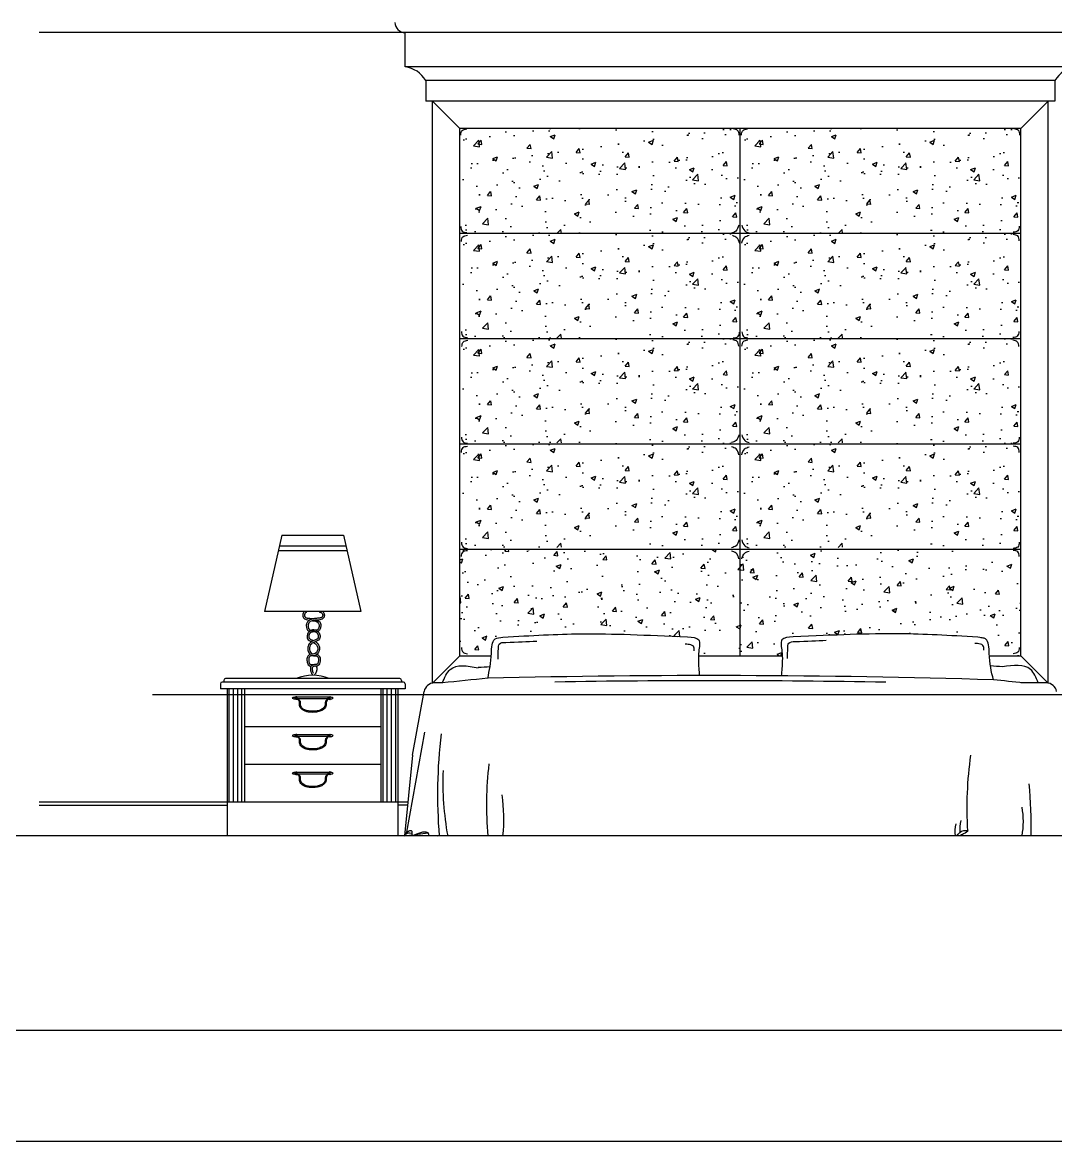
# Model space of a CAD drawing. Header units: inches. Extents: x 8.9 to 51.4, y 11.8 to 36.6.
# Drawn here: x 45.175 to 48.196, y 11.83 to 15.105 of the extents above; entities that cross this region are included whole.
import ezdxf

# ---------------------------------------------------------------- set-up
doc = ezdxf.new("R2010")
doc.units = ezdxf.units.IN
doc.header["$MEASUREMENT"] = 0
for name, color, linetype in [('02', 2, 'Continuous'), ('1', 1, 'Continuous'), ('4', 4, 'Continuous'), ('8', 8, 'Continuous'), ('kadrbm', 4, 'Continuous')]:
    doc.layers.add(name, color=color, linetype=linetype)
pattern_1 = [(50, (15.37175, 2.96761), (0.14345204, -0.01255043), [0.015, -0.165]), (355, (15.37175, 2.96761), (-0.02775027, 0.1504384), [0.012, -0.132]), (100.4514, (15.3837, 2.96657), (0.1157019, 0.1378879), [0.01274804, -0.1402284]), (46.1842, (15.37175, 3.00761), (0.2134482, -0.0331038), [0.0225, -0.2475]), (96.6356, (15.38953, 3.00485), (0.1869325, 0.1948236), [0.019122, -0.2103426]), (351.1842, (15.37175, 3.00761), (0.1869324, 0.1948237), [0.018, -0.198]), (21, (15.39175, 2.99761), (0.1193814, -0.08052378), [0.015, -0.165]), (326, (15.39175, 2.99761), (0.04866307, 0.14503), [0.012, -0.132]), (71.4514, (15.4017, 2.9909), (0.1680445, 0.0645061), [0.01274804, -0.1402284]), (37.5, (15.371746, 2.96761), (0.00243197, 0.06657877), [0, -0.1304, 0, -0.134, 0, -0.1325]), (7.5, (15.371746, 2.96761), (0.05261391, 0.07888234), [0, -0.0764, 0, -0.1274, 0, -0.0505]), (327.5, (15.327146, 2.96761), (0.10676449, -0.004510974), [0, -0.05, 0, -0.156, 0, -0.207]), (317.5, (15.30715, 2.96761), (0.11663723, 0.020021), [0, -0.065, 0, -0.1036, 0, -0.147])]

# ---------------------------------------------------------------- blocks, each defined once
blk = doc.blocks.new('kadrbm')
at = {"layer": 'kadrbm', "color": 4}
blk.add_lwpolyline([(0, 0), (0, 24.7972), (21, 24.7972), (21, 0), (0, 0)], close=True, dxfattribs=at)
blk.add_lwpolyline([(20.6631, 0.3257), (20.6631, 24.4603), (0.3369, 24.4603), (0.3369, 0.3257), (20.6631, 0.3257)], dxfattribs=at)

msp = doc.modelspace()

# ---------------------------------------------------------------- hatches: boundary and pattern name
at = {"layer": '8'}
h = msp.add_hatch(dxfattribs=at)
h.set_pattern_fill('AR-CONC', color=256, scale=0.02, style=0)
h.set_pattern_definition(pattern_1)
h.paths.add_polyline_path([(46.4544, 14.7945), (46.4544, 14.4865), (47.2744, 14.4865), (47.2744, 14.7945)])
h = msp.add_hatch(dxfattribs=at)
h.set_pattern_fill('AR-CONC', color=256, scale=0.02, style=0)
h.set_pattern_definition([(50, (16.19396, 2.96761), (0.14345204, -0.01255043), [0.015, -0.165]), (355, (16.19396, 2.96761), (-0.02775027, 0.1504384), [0.012, -0.132]), (100.4514, (16.20591, 2.96657), (0.1157019, 0.1378879), [0.01274804, -0.1402284]), (46.1842, (16.19396, 3.00761), (0.2134482, -0.0331038), [0.0225, -0.2475]), (96.6356, (16.21174, 3.00485), (0.1869325, 0.1948236), [0.019122, -0.2103426]), (351.1842, (16.19396, 3.00761), (0.1869324, 0.1948237), [0.018, -0.198]), (21, (16.21396, 2.99761), (0.1193814, -0.08052378), [0.015, -0.165]), (326, (16.21396, 2.99761), (0.04866307, 0.14503), [0.012, -0.132]), (71.4514, (16.2239, 2.9909), (0.1680445, 0.0645061), [0.01274804, -0.1402284]), (37.5, (16.193955, 2.96761), (0.00243197, 0.06657877), [0, -0.1304, 0, -0.134, 0, -0.1325]), (7.5, (16.193955, 2.96761), (0.05261391, 0.07888234), [0, -0.0764, 0, -0.1274, 0, -0.0505]), (327.5, (16.149355, 2.96761), (0.10676449, -0.004510974), [0, -0.05, 0, -0.156, 0, -0.207]), (317.5, (16.129355, 2.96761), (0.11663723, 0.020021), [0, -0.065, 0, -0.1036, 0, -0.147])])
h.paths.add_polyline_path([(47.2767, 14.7945), (47.2767, 14.4865), (48.0967, 14.4865), (48.0967, 14.7945)])
h = msp.add_hatch(dxfattribs=at)
h.set_pattern_fill('AR-CONC', color=256, scale=0.02, style=0)
h.set_pattern_definition([(50, (15.37175, 2.6619), (0.14345204, -0.01255043), [0.015, -0.165]), (355, (15.37175, 2.6619), (-0.02775027, 0.1504384), [0.012, -0.132]), (100.4514, (15.3837, 2.66085), (0.1157019, 0.1378879), [0.01274804, -0.1402284]), (46.1842, (15.37175, 2.7019), (0.2134482, -0.0331038), [0.0225, -0.2475]), (96.6356, (15.38953, 2.69914), (0.1869325, 0.1948236), [0.019122, -0.2103426]), (351.1842, (15.37175, 2.7019), (0.1869324, 0.1948237), [0.018, -0.198]), (21, (15.39175, 2.6919), (0.1193814, -0.08052378), [0.015, -0.165]), (326, (15.39175, 2.6919), (0.04866307, 0.14503), [0.012, -0.132]), (71.4514, (15.4017, 2.68518), (0.1680445, 0.0645061), [0.01274804, -0.1402284]), (37.5, (15.371746, 2.661895), (0.00243197, 0.06657877), [0, -0.1304, 0, -0.134, 0, -0.1325]), (7.5, (15.371746, 2.661895), (0.05261391, 0.07888234), [0, -0.0764, 0, -0.1274, 0, -0.0505]), (327.5, (15.327146, 2.661895), (0.10676449, -0.004510974), [0, -0.05, 0, -0.156, 0, -0.207]), (317.5, (15.30715, 2.661895), (0.11663723, 0.020021), [0, -0.065, 0, -0.1036, 0, -0.147])])
h.paths.add_polyline_path([(46.4544, 14.4888), (46.4544, 14.1808), (47.2744, 14.1808), (47.2744, 14.4888)])
h = msp.add_hatch(dxfattribs=at)
h.set_pattern_fill('AR-CONC', color=256, scale=0.02, style=0)
h.set_pattern_definition([(50, (16.19396, 2.6619), (0.14345204, -0.01255043), [0.015, -0.165]), (355, (16.19396, 2.6619), (-0.02775027, 0.1504384), [0.012, -0.132]), (100.4514, (16.20591, 2.66085), (0.1157019, 0.1378879), [0.01274804, -0.1402284]), (46.1842, (16.19396, 2.7019), (0.2134482, -0.0331038), [0.0225, -0.2475]), (96.6356, (16.21174, 2.69914), (0.1869325, 0.1948236), [0.019122, -0.2103426]), (351.1842, (16.19396, 2.7019), (0.1869324, 0.1948237), [0.018, -0.198]), (21, (16.21396, 2.6919), (0.1193814, -0.08052378), [0.015, -0.165]), (326, (16.21396, 2.6919), (0.04866307, 0.14503), [0.012, -0.132]), (71.4514, (16.2239, 2.68518), (0.1680445, 0.0645061), [0.01274804, -0.1402284]), (37.5, (16.193955, 2.661895), (0.00243197, 0.06657877), [0, -0.1304, 0, -0.134, 0, -0.1325]), (7.5, (16.193955, 2.661895), (0.05261391, 0.07888234), [0, -0.0764, 0, -0.1274, 0, -0.0505]), (327.5, (16.149355, 2.661895), (0.10676449, -0.004510974), [0, -0.05, 0, -0.156, 0, -0.207]), (317.5, (16.129355, 2.661895), (0.11663723, 0.020021), [0, -0.065, 0, -0.1036, 0, -0.147])])
h.paths.add_polyline_path([(47.2767, 14.4888), (47.2767, 14.1808), (48.0967, 14.1808), (48.0967, 14.4888)])
h = msp.add_hatch(dxfattribs=at)
h.set_pattern_fill('AR-CONC', color=256, scale=0.02, style=0)
h.set_pattern_definition([(50, (15.37175, 2.35555), (0.14345204, -0.01255043), [0.015, -0.165]), (355, (15.37175, 2.35555), (-0.02775027, 0.1504384), [0.012, -0.132]), (100.4514, (15.3837, 2.35451), (0.1157019, 0.1378879), [0.01274804, -0.1402284]), (46.1842, (15.37175, 2.39555), (0.2134482, -0.0331038), [0.0225, -0.2475]), (96.6356, (15.38953, 2.3928), (0.1869325, 0.1948236), [0.019122, -0.2103426]), (351.1842, (15.37175, 2.39555), (0.1869324, 0.1948237), [0.018, -0.198]), (21, (15.39175, 2.38555), (0.1193814, -0.08052378), [0.015, -0.165]), (326, (15.39175, 2.38555), (0.04866307, 0.14503), [0.012, -0.132]), (71.4514, (15.4017, 2.37884), (0.1680445, 0.0645061), [0.01274804, -0.1402284]), (37.5, (15.371746, 2.355554), (0.00243197, 0.06657877), [0, -0.1304, 0, -0.134, 0, -0.1325]), (7.5, (15.371746, 2.355554), (0.05261391, 0.07888234), [0, -0.0764, 0, -0.1274, 0, -0.0505]), (327.5, (15.327146, 2.355554), (0.10676449, -0.004510974), [0, -0.05, 0, -0.156, 0, -0.207]), (317.5, (15.30715, 2.35555), (0.11663723, 0.020021), [0, -0.065, 0, -0.1036, 0, -0.147])])
h.paths.add_polyline_path([(46.4544, 14.1825), (46.4544, 13.8745), (47.2744, 13.8745), (47.2744, 14.1825)])
h = msp.add_hatch(dxfattribs=at)
h.set_pattern_fill('AR-CONC', color=256, scale=0.02, style=0)
h.set_pattern_definition([(50, (16.19396, 2.35555), (0.14345204, -0.01255043), [0.015, -0.165]), (355, (16.19396, 2.35555), (-0.02775027, 0.1504384), [0.012, -0.132]), (100.4514, (16.20591, 2.35451), (0.1157019, 0.1378879), [0.01274804, -0.1402284]), (46.1842, (16.19396, 2.39555), (0.2134482, -0.0331038), [0.0225, -0.2475]), (96.6356, (16.21174, 2.3928), (0.1869325, 0.1948236), [0.019122, -0.2103426]), (351.1842, (16.19396, 2.39555), (0.1869324, 0.1948237), [0.018, -0.198]), (21, (16.21396, 2.38555), (0.1193814, -0.08052378), [0.015, -0.165]), (326, (16.21396, 2.38555), (0.04866307, 0.14503), [0.012, -0.132]), (71.4514, (16.2239, 2.37884), (0.1680445, 0.0645061), [0.01274804, -0.1402284]), (37.5, (16.193955, 2.355554), (0.00243197, 0.06657877), [0, -0.1304, 0, -0.134, 0, -0.1325]), (7.5, (16.193955, 2.355554), (0.05261391, 0.07888234), [0, -0.0764, 0, -0.1274, 0, -0.0505]), (327.5, (16.149355, 2.355554), (0.10676449, -0.004510974), [0, -0.05, 0, -0.156, 0, -0.207]), (317.5, (16.129355, 2.35555), (0.11663723, 0.020021), [0, -0.065, 0, -0.1036, 0, -0.147])])
h.paths.add_polyline_path([(47.2767, 14.1825), (47.2767, 13.8745), (48.0967, 13.8745), (48.0967, 14.1825)])
h = msp.add_hatch(dxfattribs=at)
h.set_pattern_fill('AR-CONC', color=256, scale=0.02, style=0)
h.set_pattern_definition([(50, (15.37175, 2.04984), (0.14345204, -0.01255043), [0.015, -0.165]), (355, (15.37175, 2.04984), (-0.02775027, 0.1504384), [0.012, -0.132]), (100.4514, (15.3837, 2.04879), (0.1157019, 0.1378879), [0.01274804, -0.1402284]), (46.1842, (15.37175, 2.08984), (0.2134482, -0.0331038), [0.0225, -0.2475]), (96.6356, (15.38953, 2.08708), (0.1869325, 0.1948236), [0.019122, -0.2103426]), (351.1842, (15.37175, 2.08984), (0.1869324, 0.1948237), [0.018, -0.198]), (21, (15.39175, 2.07984), (0.1193814, -0.08052378), [0.015, -0.165]), (326, (15.39175, 2.07984), (0.04866307, 0.14503), [0.012, -0.132]), (71.4514, (15.4017, 2.07313), (0.1680445, 0.0645061), [0.01274804, -0.1402284]), (37.5, (15.371746, 2.049836), (0.00243197, 0.06657877), [0, -0.1304, 0, -0.134, 0, -0.1325]), (7.5, (15.371746, 2.04984), (0.05261391, 0.07888234), [0, -0.0764, 0, -0.1274, 0, -0.0505]), (327.5, (15.327146, 2.049836), (0.10676449, -0.004510974), [0, -0.05, 0, -0.156, 0, -0.207]), (317.5, (15.30715, 2.04984), (0.11663723, 0.020021), [0, -0.065, 0, -0.1036, 0, -0.147])])
h.paths.add_polyline_path([(46.4544, 13.8767), (46.4544, 13.5687), (47.2744, 13.5687), (47.2744, 13.8767)])
h = msp.add_hatch(dxfattribs=at)
h.set_pattern_fill('AR-CONC', color=256, scale=0.02, style=0)
h.set_pattern_definition([(50, (16.19396, 2.04984), (0.14345204, -0.01255043), [0.015, -0.165]), (355, (16.19396, 2.04984), (-0.02775027, 0.1504384), [0.012, -0.132]), (100.4514, (16.20591, 2.04879), (0.1157019, 0.1378879), [0.01274804, -0.1402284]), (46.1842, (16.19396, 2.08984), (0.2134482, -0.0331038), [0.0225, -0.2475]), (96.6356, (16.21174, 2.08708), (0.1869325, 0.1948236), [0.019122, -0.2103426]), (351.1842, (16.19396, 2.08984), (0.1869324, 0.1948237), [0.018, -0.198]), (21, (16.21396, 2.07984), (0.1193814, -0.08052378), [0.015, -0.165]), (326, (16.21396, 2.07984), (0.04866307, 0.14503), [0.012, -0.132]), (71.4514, (16.2239, 2.07313), (0.1680445, 0.0645061), [0.01274804, -0.1402284]), (37.5, (16.193955, 2.049836), (0.00243197, 0.06657877), [0, -0.1304, 0, -0.134, 0, -0.1325]), (7.5, (16.193955, 2.04984), (0.05261391, 0.07888234), [0, -0.0764, 0, -0.1274, 0, -0.0505]), (327.5, (16.149355, 2.049836), (0.10676449, -0.004510974), [0, -0.05, 0, -0.156, 0, -0.207]), (317.5, (16.129355, 2.04984), (0.11663723, 0.020021), [0, -0.065, 0, -0.1036, 0, -0.147])])
h.paths.add_polyline_path([(47.2767, 13.8767), (47.2767, 13.5687), (48.0967, 13.5687), (48.0967, 13.8767)])
h = msp.add_hatch(dxfattribs=at)
h.set_pattern_fill('AR-CONC', color=256, scale=0.02, style=0)
h.set_pattern_definition(pattern_1)
edge = h.paths.add_edge_path()
edge.add_spline(control_points=[(47.3972, 13.2516), (47.397, 13.2556), (47.3959, 13.2713), (47.3873, 13.3048), (47.5442, 13.3116), (47.7106, 13.3201), (47.8925, 13.3106), (48.0022, 13.3034), (48.0014, 13.2726), (48.0024, 13.2539), (48.0025, 13.2516)], knot_values=[81.97034, 81.97034, 81.97034, 81.97034, 94.11669, 128.11669, 161.709844, 474.339417, 702.059091, 725.596296, 768.888905, 775.118622, 775.118622, 775.118622, 775.118622], degree=3, periodic=0)
edge.add_line((48.0025, 13.2516), (48.0944, 13.2516))
edge.add_line((48.0944, 13.2516), (48.0944, 13.5625))
edge.add_line((48.0944, 13.5625), (47.2744, 13.5625))
edge.add_line((47.2744, 13.5625), (47.2744, 13.2516))
edge.add_line((47.2744, 13.2516), (47.3972, 13.2516))
edge = h.paths.add_edge_path()
edge.add_line((46.4544, 13.5625), (46.4544, 13.2516))
edge.add_line((46.4544, 13.2516), (46.5464, 13.2516))
edge.add_spline(control_points=[(46.5464, 13.2516), (46.5465, 13.2539), (46.5475, 13.2726), (46.5467, 13.3034), (46.6564, 13.3106), (46.8382, 13.3201), (47.0047, 13.3116), (47.1616, 13.3048), (47.153, 13.2713), (47.1519, 13.2556), (47.1517, 13.2516)], knot_values=[81.97034, 81.97034, 81.97034, 81.97034, 88.200057, 131.492666, 155.02987, 382.749545, 695.379118, 728.972272, 762.972272, 775.118622, 775.118622, 775.118622, 775.118622], degree=3, periodic=0)
edge.add_line((47.1517, 13.2516), (47.2744, 13.2516))
edge.add_line((47.2744, 13.2516), (47.2744, 13.5625))
edge.add_line((47.2744, 13.5625), (46.4544, 13.5625))
h = msp.add_hatch(dxfattribs=at)
h.set_pattern_fill('ANSI31', color=256, scale=0.1, angle=45, style=0)
h.set_pattern_definition([(90, (79.37958, 2.967612), (0.0125, 3e-18), [])])
h.paths.add_polyline_path([(45.8241, 12.8245), (45.7741, 12.8245), (45.7741, 13.1545), (45.8241, 13.1545)])
h.paths.add_polyline_path([(46.2741, 12.8245), (46.2241, 12.8245), (46.2241, 13.1545), (46.2741, 13.1545)])

# ---------------------------------------------------------------- linework, layer by layer
at = {"layer": '02'}
for p, q in [((45.9341, 13.6039), (45.8833, 13.3814)), ((45.9341, 13.6039), (46.1142, 13.6039)), ((46.1142, 13.6039), (46.165, 13.3814)), ((45.924, 13.5596), (46.1243, 13.5596)), ((45.9271, 13.5732), (46.1212, 13.5732)), ((46.165, 13.3814), (45.8833, 13.3814)), ((46.0102, 13.3539), (46.0121, 13.3539)), ((46.0235, 13.3539), (46.0402, 13.3539)), ((45.5558, 13.1377), (49.1465, 13.1377)), ((46.0697, 13.13), (45.9786, 13.13)), ((46.0697, 13.125), (45.9786, 13.125)), ((46.0697, 13.02), (45.9786, 13.02)), ((46.0697, 13.015), (45.9786, 13.015)), ((46.3507, 13.0279), (46.2986, 12.7349)), ((46.0697, 12.91), (45.9786, 12.91)), ((46.0697, 12.905), (45.9786, 12.905)), ((45.2244, 12.8145), (45.7741, 12.8145)), ((46.3012, 12.8145), (46.2741, 12.8145)), ((46.2921, 12.7245), (46.3142, 12.7272)), ((46.3237, 12.7283), (46.3618, 12.733))]:
    msp.add_line(p, q, dxfattribs=at)
for centre, radius, start, end in [((46.0241, 13.0781), 0.1167, 65.7073, 114.2927), ((47.194, -13.9285), 27.107, 88.93164, 90.97735), ((45.9704, 13.1204), 0.00955, 69.0492, 130.2371), ((45.9704, 13.135), 0.00955, 229.7629, 290.9508), ((46.0779, 13.1204), 0.00955, 49.7629, 110.9508), ((46.0779, 13.135), 0.00955, 249.0492, 310.2371), ((45.9704, 13.0104), 0.00955, 69.0492, 130.2371), ((45.9704, 13.025), 0.00955, 229.7629, 290.9508), ((46.0779, 13.0104), 0.00955, 49.7629, 110.9508), ((46.0779, 13.025), 0.00955, 249.0492, 310.2371), ((47.9252, 12.8454), 1.5362, 173.3744, 184.5115), ((47.5431, 12.8155), 1.0109, 173.2046, 185.1631), ((49.0416, 12.8052), 1.1049, 171.8905, 183.4107), ((45.9704, 12.9004), 0.00955, 69.0492, 130.2371), ((45.9704, 12.915), 0.00955, 229.7629, 290.9508), ((46.0779, 12.9004), 0.00955, 49.7629, 110.9508), ((46.0779, 12.915), 0.00955, 249.0492, 310.2371), ((47.2629, 12.8802), 0.8584, 177.6341, 190.448), ((46.882, 12.7521), 1.2431, 358.7303, 5.7732), ((46.104, 12.7744), 0.4789, 354.0229, 8.3723), ((47.8667, 12.7666), 0.2353, 349.7075, 10.2925), ((47.9889, 12.7363), 0.0875, 164.2136, 187.7502), ((48.1384, 12.7348), 0.2224, 171.0002, 180.1203)]:
    msp.add_arc(centre, radius, start, end, dxfattribs=at)
for centre in [(45.9742, 13.1277), (45.9742, 13.0177), (45.9742, 12.9077)]:
    msp.add_ellipse(centre, major_axis=(0, 0.0047), ratio=0.287353, dxfattribs=at)
for centre, major_axis, ratio, start_param, end_param in [((45.9762, 13.1276), (-0.00001, 0.00346), 0.499816, 2.572703, 6.805763), ((45.9773, 13.1276), (0, 0.00386), 0.448757, 2.645237, 6.768924), ((45.9762, 13.0176), (-0.00001, 0.00346), 0.499816, 2.572703, 6.805763), ((45.9773, 13.0176), (0, 0.00386), 0.448757, 2.645237, 6.768924), ((45.9762, 12.9076), (-0.00001, 0.00346), 0.499816, 2.572703, 6.805763), ((45.9773, 12.9076), (0, 0.00386), 0.448757, 2.645237, 6.768924)]:
    msp.add_ellipse(centre, major_axis=major_axis, ratio=ratio, start_param=start_param, end_param=end_param, dxfattribs=at)
at = {"layer": '02', "extrusion": (0, 0, -1)}
for centre, major_axis, ratio, start_param, end_param in [((46.071, 13.1276), (0, 0.00386), 0.448757, 2.645237, 6.768924), ((46.0721, 13.1276), (0.00001, 0.00346), 0.499816, 2.572703, 6.805763), ((46.071, 13.0176), (0, 0.00386), 0.448757, 2.645237, 6.768924), ((46.0721, 13.0176), (0.00001, 0.00346), 0.499816, 2.572703, 6.805763), ((46.071, 12.9076), (0, 0.00386), 0.448757, 2.645237, 6.768924), ((46.0721, 12.9076), (0.00001, 0.00346), 0.499816, 2.572703, 6.805763)]:
    msp.add_ellipse(centre, major_axis=major_axis, ratio=ratio, start_param=start_param, end_param=end_param, dxfattribs=at)
for centre in [(46.0741, 13.1277), (46.0741, 13.0177), (46.0741, 12.9077)]:
    msp.add_ellipse(centre, major_axis=(0, 0.0047), ratio=0.287353, dxfattribs=at)
at = {"layer": '02'}
for points in [[(46.4568, 14.7747), (46.4614, 14.7886), (46.4744, 14.7927)], [(47.2712, 14.7747), (47.2666, 14.7886), (47.2535, 14.7927)], [(47.2777, 14.7747), (47.2823, 14.7886), (47.2954, 14.7927)], [(48.0921, 14.7747), (48.0875, 14.7886), (48.0745, 14.7927)], [(46.4568, 14.5074), (46.4614, 14.4935), (46.4744, 14.4894)], [(47.2697, 14.5109), (47.2613, 14.4939), (47.2482, 14.4877)], [(47.2787, 14.5117), (47.2871, 14.4948), (47.3003, 14.4886)], [(48.0899, 14.5085), (48.0854, 14.4946), (48.0723, 14.4904)], [(46.4589, 14.4636), (46.4634, 14.4775), (46.4765, 14.4816)], [(47.2727, 14.4575), (47.2643, 14.4744), (47.2512, 14.4806)], [(47.2787, 14.4587), (47.2871, 14.4757), (47.3003, 14.4819)], [(48.0899, 14.4657), (48.0854, 14.4796), (48.0723, 14.4837)], [(46.4589, 14.2004), (46.4634, 14.1866), (46.4765, 14.1824)], [(47.2712, 14.1983), (47.2666, 14.1845), (47.2535, 14.1803)], [(47.279, 14.1996), (47.2835, 14.1857), (47.2966, 14.1816)], [(48.0889, 14.2005), (48.0843, 14.1866), (48.0712, 14.1825)], [(46.46, 14.1565), (46.4646, 14.1704), (46.4777, 14.1746)], [(47.2699, 14.1574), (47.2654, 14.1713), (47.2523, 14.1754)], [(47.279, 14.1574), (47.2835, 14.1713), (47.2966, 14.1754)], [(48.0889, 14.1565), (48.0843, 14.1704), (48.0712, 14.1746)], [(46.459, 13.8914), (46.4635, 13.8775), (46.4766, 13.8734)], [(47.2702, 13.8983), (47.2618, 13.8813), (47.2486, 13.8752)], [(47.2787, 13.8983), (47.2871, 13.8813), (47.3003, 13.8752)], [(48.0899, 13.8914), (48.0854, 13.8775), (48.0723, 13.8734)], [(46.459, 13.8466), (46.4635, 13.8605), (46.4766, 13.8646)], [(47.2702, 13.8397), (47.2618, 13.8566), (47.2486, 13.8628)], [(47.2787, 13.8397), (47.2871, 13.8566), (47.3003, 13.8628)], [(48.0899, 13.8466), (48.0854, 13.8605), (48.0723, 13.8646)], [(47.2702, 13.5903), (47.2618, 13.5733), (47.2486, 13.5672)], [(47.2787, 13.5903), (47.2871, 13.5733), (47.3003, 13.5672)], [(46.459, 13.5834), (46.4635, 13.5695), (46.4766, 13.5654)], [(46.459, 13.5417), (46.4635, 13.5556), (46.4766, 13.5597)], [(47.2702, 13.5347), (47.2618, 13.5517), (47.2486, 13.5579)], [(47.2787, 13.5347), (47.2871, 13.5517), (47.3003, 13.5579)], [(48.0899, 13.5834), (48.0854, 13.5695), (48.0723, 13.5654)], [(48.0899, 13.5417), (48.0854, 13.5556), (48.0723, 13.5597)], [(47.4123, 13.2439), (47.4132, 13.2747), (47.4158, 13.2879), (47.4348, 13.293), (47.5257, 13.2968)], [(46.459, 13.2754), (46.4635, 13.2615), (46.4766, 13.2574)], [(46.5659, 13.2416), (46.5668, 13.2724), (46.5694, 13.2857), (46.5883, 13.2907), (46.6793, 13.2945)], [(47.1397, 13.2655), (47.137, 13.2796), (47.13, 13.2831), (47.1134, 13.2854)], [(47.9861, 13.2677), (47.9835, 13.2818), (47.9764, 13.2854), (47.9599, 13.2876)], [(48.0899, 13.2754), (48.0854, 13.2615), (48.0723, 13.2574)], [(46.0701, 13.1247), (46.0618, 13.1188), (46.0604, 13.1085), (46.0243, 13.0889), (45.9887, 13.1074), (45.9879, 13.1175), (45.9782, 13.1244)], [(46.0701, 13.0147), (46.0618, 13.0088), (46.0604, 12.9985), (46.0243, 12.9789), (45.9887, 12.9974), (45.9879, 13.0075), (45.9782, 13.0144)], [(46.0701, 12.9047), (46.0618, 12.8988), (46.0604, 12.8885), (46.0243, 12.8689), (45.9887, 12.8874), (45.9879, 12.8975), (45.9782, 12.9044)]]:
    msp.add_spline(points, degree=3, dxfattribs=at)
for points, knots in [([(46.0009, 13.3814), (45.9982, 13.3794), (45.9936, 13.3735), (45.9968, 13.3574), (46.0076, 13.3565), (46.0153, 13.356)], [120.742501, 120.742501, 120.742501, 120.742501, 130.241288, 141.563358, 161.821253, 161.821253, 161.821253, 161.821253]), ([(46.0072, 13.3792), (46.0071, 13.3792), (46.007, 13.3792), (46.0066, 13.379), (46.0063, 13.3788), (46.0054, 13.3784), (46.0048, 13.3781), (46.0034, 13.3771), (46.0027, 13.3765), (46.0014, 13.3751), (46.001, 13.3743), (46.0005, 13.3733), (46.0003, 13.3729), (46.0002, 13.3724), (46.0001, 13.3722), (46, 13.3717), (46, 13.3714), (45.9999, 13.3706), (45.9999, 13.37), (46, 13.3688), (46.0001, 13.3682), (46.0004, 13.3671), (46.0006, 13.3665), (46.001, 13.3658), (46.0011, 13.3655), (46.0014, 13.3651), (46.0015, 13.3648), (46.0019, 13.3644), (46.0021, 13.3642), (46.0026, 13.3638), (46.003, 13.3635), (46.0039, 13.363), (46.0044, 13.3627), (46.0056, 13.3623), (46.0063, 13.3621), (46.0078, 13.3618), (46.0087, 13.3616), (46.0112, 13.3613), (46.0129, 13.3611), (46.0167, 13.3609), (46.0187, 13.3607), (46.0219, 13.3604), (46.023, 13.3603), (46.0249, 13.36), (46.0257, 13.3599), (46.0265, 13.3597)], [109.595734, 109.595734, 109.595734, 109.595734, 110.114808, 110.114808, 111.39246, 111.39246, 113.947765, 113.947765, 117.924196, 117.924196, 121.900628, 121.900628, 123.560075, 123.560075, 124.805542, 124.805542, 126.05101, 126.05101, 128.541946, 128.541946, 131.032881, 131.032881, 133.545527, 133.545527, 135.024012, 135.024012, 136.681272, 136.681272, 138.338532, 138.338532, 141.222081, 141.222081, 144.10563, 144.10563, 146.989179, 146.989179, 149.872728, 149.872728, 154.962376, 154.962376, 160.052023, 160.052023, 162.656156, 162.656156, 164.564552, 164.564552, 164.564552, 164.564552]), ([(46.0433, 13.38), (46.0433, 13.38), (46.0433, 13.38), (46.044, 13.3798), (46.0447, 13.3796), (46.0456, 13.3793), (46.0459, 13.3792), (46.0465, 13.379), (46.0468, 13.3788), (46.0477, 13.3784), (46.0483, 13.3781), (46.0497, 13.3771), (46.0504, 13.3765), (46.0516, 13.3751), (46.0521, 13.3743), (46.0526, 13.3733), (46.0528, 13.3729), (46.0529, 13.3724), (46.053, 13.3722), (46.0531, 13.3717), (46.0531, 13.3714), (46.0532, 13.3706), (46.0532, 13.37), (46.0531, 13.3688), (46.053, 13.3682), (46.0527, 13.3671), (46.0525, 13.3665), (46.0521, 13.3658), (46.052, 13.3655), (46.0517, 13.3651), (46.0515, 13.3648), (46.0512, 13.3644), (46.051, 13.3642), (46.0505, 13.3638), (46.0501, 13.3635), (46.0492, 13.363), (46.0487, 13.3627), (46.0475, 13.3623), (46.0468, 13.3621), (46.0452, 13.3618), (46.0444, 13.3616), (46.0419, 13.3613), (46.0401, 13.3611), (46.0364, 13.3609), (46.0343, 13.3607), (46.0312, 13.3604), (46.0301, 13.3603), (46.0268, 13.3598), (46.0245, 13.3594), (46.0202, 13.3581), (46.018, 13.3574), (46.0146, 13.3556), (46.0132, 13.3548), (46.0107, 13.3528), (46.0096, 13.3516), (46.0078, 13.3492), (46.0071, 13.348), (46.0062, 13.3457), (46.0059, 13.3447), (46.0055, 13.3429), (46.0054, 13.3422), (46.0053, 13.3408), (46.0053, 13.3401), (46.0053, 13.3379), (46.0055, 13.3363), (46.0062, 13.3332), (46.0067, 13.3317), (46.0078, 13.3291), (46.0084, 13.3279), (46.0098, 13.3259), (46.0105, 13.3251), (46.0119, 13.3236), (46.0126, 13.3231), (46.0143, 13.322), (46.0152, 13.3216), (46.0167, 13.3212), (46.0171, 13.3211), (46.0179, 13.321), (46.0181, 13.321), (46.0187, 13.3209), (46.019, 13.3209), (46.0198, 13.321), (46.0203, 13.321), (46.0216, 13.3213), (46.0224, 13.3215), (46.0237, 13.3219), (46.0243, 13.3221), (46.0254, 13.3224), (46.0258, 13.3226), (46.0263, 13.3227), (46.0264, 13.3227), (46.0267, 13.3228), (46.0269, 13.3228), (46.0273, 13.3228), (46.0275, 13.3228), (46.0281, 13.3228), (46.0285, 13.3228), (46.0296, 13.3226), (46.0304, 13.3224), (46.032, 13.3217), (46.0328, 13.3213), (46.0343, 13.3202), (46.0351, 13.3196), (46.0364, 13.3183), (46.037, 13.3176), (46.0383, 13.3158), (46.0389, 13.3147), (46.0397, 13.3127), (46.0399, 13.312), (46.0402, 13.3105), (46.0403, 13.3098), (46.0405, 13.3081), (46.0405, 13.3071), (46.0403, 13.3054), (46.0402, 13.3046), (46.0398, 13.3037), (46.0397, 13.3035), (46.0396, 13.3031), (46.0395, 13.303), (46.0393, 13.3028), (46.0392, 13.3026), (46.039, 13.3022), (46.0387, 13.302), (46.038, 13.3013), (46.0375, 13.3008), (46.0361, 13.3), (46.0354, 13.2995), (46.0337, 13.2987), (46.0328, 13.2983), (46.0305, 13.2973), (46.0291, 13.2968), (46.0263, 13.2956), (46.0248, 13.295), (46.0219, 13.2936), (46.0205, 13.2927), (46.0186, 13.2913), (46.0181, 13.2909), (46.0171, 13.29), (46.0166, 13.2896), (46.0152, 13.2881), (46.0143, 13.2871), (46.0123, 13.2841), (46.0113, 13.2821), (46.0098, 13.2778), (46.0094, 13.2755), (46.0092, 13.272), (46.0093, 13.2708), (46.0095, 13.2689), (46.0097, 13.2682), (46.01, 13.2669), (46.0102, 13.2662), (46.0108, 13.2642), (46.0114, 13.2629), (46.013, 13.26), (46.0142, 13.2585), (46.0159, 13.2566), (46.0164, 13.2562), (46.0168, 13.2558)], [106.203848, 106.203848, 106.203848, 106.203848, 106.309256, 106.309256, 108.837155, 108.837155, 110.114808, 110.114808, 111.39246, 111.39246, 113.947764, 113.947764, 117.924196, 117.924196, 121.900628, 121.900628, 123.560073, 123.560073, 124.805541, 124.805541, 126.051008, 126.051008, 128.541944, 128.541944, 131.032879, 131.032879, 133.545529, 133.545529, 135.024013, 135.024013, 136.681273, 136.681273, 138.338533, 138.338533, 141.222082, 141.222082, 144.105631, 144.105631, 146.989181, 146.989181, 149.87273, 149.87273, 154.962378, 154.962378, 160.052026, 160.052026, 162.656157, 162.656157, 167.864421, 167.864421, 173.072684, 173.072684, 176.663539, 176.663539, 180.254394, 180.254394, 183.17065, 183.17065, 185.370032, 185.370032, 186.75678, 186.75678, 188.143528, 188.143528, 191.28169, 191.28169, 194.419851, 194.419851, 197.058611, 197.058611, 199.221261, 199.221261, 200.991937, 200.991937, 202.762613, 202.762613, 203.540829, 203.540829, 204.003289, 204.003289, 204.46575, 204.46575, 205.390671, 205.390671, 207.119714, 207.119714, 208.848757, 208.848757, 210.5778, 210.5778, 211.090501, 211.090501, 212.115902, 212.115902, 213.141304, 213.141304, 215.192108, 215.192108, 218.693253, 218.693253, 222.194399, 222.194399, 225.695545, 225.695545, 229.19669, 229.19669, 234.560184, 234.560184, 237.335007, 237.335007, 240.109831, 240.109831, 243.733724, 243.733724, 247.357617, 247.357617, 248.719926, 248.719926, 249.671664, 249.671664, 250.623402, 250.623402, 252.526878, 252.526878, 255.664742, 255.664742, 258.802606, 258.802606, 261.94047, 261.94047, 266.130687, 266.130687, 270.320903, 270.320903, 274.511119, 274.511119, 276.064104, 276.064104, 277.617089, 277.617089, 280.723059, 280.723059, 285.922804, 285.922804, 291.122548, 291.122548, 293.669866, 293.669866, 295.183731, 295.183731, 296.697597, 296.697597, 299.725328, 299.725328, 303.929283, 303.929283, 305.254655, 305.254655, 305.254655, 305.254655]), ([(46.0522, 13.3814), (46.0549, 13.3794), (46.0595, 13.3735), (46.0557, 13.3546), (46.0309, 13.358), (46.0047, 13.3476), (46.0147, 13.3225), (46.028, 13.3298), (46.0395, 13.3242), (46.0459, 13.3132), (46.0458, 13.2969), (46.0309, 13.2926), (46.0177, 13.2859), (46.0107, 13.2698), (46.0202, 13.2577), (46.0262, 13.2565), (46.0265, 13.2564)], [114.621033, 114.621033, 114.621033, 114.621033, 124.12004, 135.44211, 162.810921, 185.967208, 203.984139, 211.098678, 225.556746, 236.765717, 249.050556, 267.657282, 275.909022, 294.238731, 311.372704, 312.363402, 312.363402, 312.363402, 312.363402]), ([(46.0296, 13.3539), (46.0362, 13.352), (46.0473, 13.3448), (46.0384, 13.3225), (46.0251, 13.3298), (46.0136, 13.3242), (46.0072, 13.3132), (46.0073, 13.2987), (46.0159, 13.2947), (46.0206, 13.2927)], [174.175905, 174.175905, 174.175905, 174.175905, 192.088456, 210.105387, 217.219926, 231.677994, 242.886965, 255.171804, 269.338797, 269.338797, 269.338797, 269.338797]), ([(46.0402, 13.3544), (46.0405, 13.3542), (46.0408, 13.354), (46.0424, 13.3528), (46.0435, 13.3516), (46.0453, 13.3492), (46.046, 13.348), (46.0469, 13.3457), (46.0472, 13.3447), (46.0476, 13.3429), (46.0477, 13.3422), (46.0478, 13.3408), (46.0478, 13.3401), (46.0477, 13.3379), (46.0475, 13.3363), (46.0469, 13.3332), (46.0464, 13.3317), (46.0453, 13.3291), (46.0446, 13.3279), (46.0433, 13.3259), (46.0426, 13.3251), (46.0412, 13.3236), (46.0404, 13.3231), (46.0388, 13.322), (46.0379, 13.3216), (46.0364, 13.3212), (46.036, 13.3211), (46.0352, 13.321), (46.035, 13.321), (46.0344, 13.3209), (46.0341, 13.3209), (46.0333, 13.321), (46.0328, 13.321), (46.0315, 13.3213), (46.0307, 13.3215), (46.0294, 13.3219), (46.0288, 13.3221), (46.0277, 13.3224), (46.0273, 13.3226), (46.0268, 13.3227), (46.0267, 13.3227), (46.0264, 13.3228), (46.0262, 13.3228), (46.0258, 13.3228), (46.0256, 13.3228), (46.025, 13.3228), (46.0246, 13.3228), (46.0234, 13.3226), (46.0227, 13.3224), (46.0211, 13.3217), (46.0203, 13.3213), (46.0188, 13.3202), (46.018, 13.3196), (46.0167, 13.3183), (46.0161, 13.3176), (46.0148, 13.3158), (46.0142, 13.3147), (46.0134, 13.3127), (46.0132, 13.312), (46.0129, 13.3105), (46.0127, 13.3098), (46.0126, 13.3081), (46.0126, 13.3071), (46.0128, 13.3054), (46.0129, 13.3046), (46.0133, 13.3037), (46.0134, 13.3035), (46.0135, 13.3031), (46.0136, 13.303), (46.0138, 13.3028), (46.0138, 13.3026), (46.0141, 13.3022), (46.0144, 13.302), (46.0151, 13.3013), (46.0156, 13.3008), (46.0169, 13.3), (46.0177, 13.2995), (46.0194, 13.2987), (46.0203, 13.2983), (46.0226, 13.2973), (46.024, 13.2968), (46.0258, 13.296), (46.0262, 13.2959), (46.0265, 13.2957)], [175.822221, 175.822221, 175.822221, 175.822221, 176.66354, 176.66354, 180.254395, 180.254395, 183.17065, 183.17065, 185.37003, 185.37003, 186.756777, 186.756777, 188.143524, 188.143524, 191.281685, 191.281685, 194.419846, 194.419846, 197.058607, 197.058607, 199.221257, 199.221257, 200.991934, 200.991934, 202.762611, 202.762611, 203.540826, 203.540826, 204.003283, 204.003283, 204.46574, 204.46574, 205.390653, 205.390653, 207.119692, 207.119692, 208.84873, 208.84873, 210.577769, 210.577769, 211.090488, 211.090488, 212.115926, 212.115926, 213.141364, 213.141364, 215.192241, 215.192241, 218.693412, 218.693412, 222.194582, 222.194582, 225.695753, 225.695753, 229.196924, 229.196924, 234.560419, 234.560419, 237.335343, 237.335343, 240.110267, 240.110267, 243.734087, 243.734087, 247.357908, 247.357908, 248.720479, 248.720479, 249.672178, 249.672178, 250.623878, 250.623878, 252.527277, 252.527277, 255.665235, 255.665235, 258.803192, 258.803192, 261.94115, 261.94115, 266.13093, 266.13093, 267.262592, 267.262592, 267.262592, 267.262592]), ([(46.0265, 13.2903), (46.0286, 13.2893), (46.0357, 13.2853), (46.0424, 13.2698), (46.0299, 13.2539), (46.0154, 13.2578), (46.007, 13.2474), (46.0069, 13.2355), (46.0102, 13.2225), (46.0169, 13.2212), (46.0192, 13.2209)], [275.432758, 275.432758, 275.432758, 275.432758, 282.03027, 300.359979, 317.493952, 329.894392, 339.235888, 352.440217, 366.330787, 372.56457, 372.56457, 372.56457, 372.56457]), ([(46.0325, 13.2927), (46.033, 13.2924), (46.0335, 13.2921), (46.0345, 13.2913), (46.035, 13.2909), (46.036, 13.29), (46.0365, 13.2896), (46.0379, 13.2881), (46.0387, 13.2871), (46.0408, 13.2841), (46.0418, 13.2821), (46.0433, 13.2778), (46.0437, 13.2755), (46.0438, 13.272), (46.0438, 13.2708), (46.0436, 13.2689), (46.0434, 13.2682), (46.0431, 13.2669), (46.0429, 13.2662), (46.0423, 13.2642), (46.0417, 13.2629), (46.0401, 13.26), (46.0389, 13.2585), (46.0363, 13.2557), (46.0347, 13.2544), (46.0324, 13.2531), (46.0318, 13.2528), (46.0304, 13.2522), (46.0297, 13.252), (46.0286, 13.2517), (46.0282, 13.2516), (46.0275, 13.2515), (46.0272, 13.2514), (46.0262, 13.2513), (46.0255, 13.2512), (46.0239, 13.2512), (46.0229, 13.2512), (46.0211, 13.2512), (46.0203, 13.2512), (46.0189, 13.2511), (46.0183, 13.251), (46.0177, 13.2509), (46.0175, 13.2508), (46.0172, 13.2507), (46.0171, 13.2507), (46.0169, 13.2506), (46.0168, 13.2505), (46.0165, 13.2503), (46.0162, 13.2501), (46.0155, 13.2495), (46.015, 13.2489), (46.014, 13.2476), (46.0136, 13.2468), (46.013, 13.2454), (46.0127, 13.2446), (46.0124, 13.243), (46.0123, 13.2422), (46.0122, 13.2404), (46.0122, 13.2395), (46.0123, 13.238), (46.0123, 13.2374), (46.0125, 13.2362), (46.0125, 13.2356), (46.0127, 13.2343), (46.0128, 13.2337), (46.0132, 13.2321), (46.0134, 13.2311), (46.014, 13.2294), (46.0144, 13.2287), (46.0149, 13.2278), (46.0152, 13.2275), (46.0155, 13.2272), (46.0156, 13.227), (46.0158, 13.2269), (46.0159, 13.2269), (46.016, 13.2268), (46.0161, 13.2267), (46.0164, 13.2266), (46.0167, 13.2264), (46.0175, 13.2262), (46.018, 13.2261), (46.0191, 13.2259), (46.0197, 13.2258), (46.0211, 13.2257), (46.0218, 13.2256), (46.0234, 13.2255), (46.0242, 13.2254), (46.0255, 13.2252), (46.026, 13.2251), (46.0265, 13.225)], [273.018356, 273.018356, 273.018356, 273.018356, 274.510489, 274.510489, 276.063181, 276.063181, 277.615873, 277.615873, 280.721257, 280.721257, 285.921053, 285.921053, 291.120849, 291.120849, 293.667498, 293.667498, 295.181592, 295.181592, 296.695687, 296.695687, 299.723875, 299.723875, 303.927971, 303.927971, 308.132068, 308.132068, 309.640977, 309.640977, 311.237915, 311.237915, 311.987526, 311.987526, 312.737138, 312.737138, 314.236361, 314.236361, 316.851827, 316.851827, 319.467293, 319.467293, 322.082759, 322.082759, 323.287723, 323.287723, 324.154038, 324.154038, 325.020352, 325.020352, 326.752981, 326.752981, 330.113971, 330.113971, 333.474961, 333.474961, 336.835951, 336.835951, 340.19694, 340.19694, 343.55793, 343.55793, 345.364232, 345.364232, 347.337463, 347.337463, 349.310694, 349.310694, 352.608363, 352.608363, 355.906032, 355.906032, 358.103707, 358.103707, 359.463684, 359.463684, 360.29394, 360.29394, 361.124196, 361.124196, 363.114013, 363.114013, 365.103831, 365.103831, 367.093648, 367.093648, 369.083465, 369.083465, 371.073282, 371.073282, 372.234378, 372.234378, 372.234378, 372.234378]), ([(46.0265, 13.2514), (46.0271, 13.2513), (46.0276, 13.2512), (46.0292, 13.2512), (46.0302, 13.2512), (46.032, 13.2512), (46.0328, 13.2512), (46.0342, 13.2511), (46.0348, 13.251), (46.0354, 13.2509), (46.0356, 13.2508), (46.0359, 13.2507), (46.036, 13.2507), (46.0362, 13.2506), (46.0363, 13.2505), (46.0366, 13.2503), (46.0368, 13.2502), (46.0376, 13.2495), (46.0381, 13.249), (46.039, 13.2477), (46.0394, 13.2469), (46.0401, 13.2454), (46.0403, 13.2447), (46.0407, 13.2431), (46.0408, 13.2423), (46.0409, 13.2406), (46.0409, 13.2396), (46.0408, 13.2381), (46.0408, 13.2375), (46.0406, 13.2363), (46.0406, 13.2356), (46.0404, 13.2343), (46.0402, 13.2336), (46.0399, 13.232), (46.0396, 13.2311), (46.039, 13.2294), (46.0387, 13.2287), (46.0381, 13.2278), (46.0379, 13.2275), (46.0376, 13.2272), (46.0375, 13.227), (46.0373, 13.2269), (46.0372, 13.2269), (46.0371, 13.2268), (46.037, 13.2267), (46.0367, 13.2266), (46.0364, 13.2265), (46.0356, 13.2262), (46.0352, 13.2261), (46.0341, 13.2259), (46.0335, 13.2259), (46.0321, 13.2257), (46.0314, 13.2257), (46.0299, 13.2255), (46.0291, 13.2254), (46.0274, 13.2252), (46.0266, 13.225), (46.0248, 13.2246), (46.0239, 13.2243), (46.0223, 13.2236), (46.0217, 13.2233), (46.0208, 13.2225), (46.0204, 13.2222), (46.0197, 13.2215), (46.0194, 13.2212), (46.0188, 13.2204), (46.0186, 13.22), (46.018, 13.2189), (46.0177, 13.2181), (46.0173, 13.2167), (46.0172, 13.2159), (46.0171, 13.2145), (46.0171, 13.2138), (46.0171, 13.2118), (46.0173, 13.2105), (46.0176, 13.2085), (46.0178, 13.2078), (46.0182, 13.2064), (46.0183, 13.2058), (46.0188, 13.2045), (46.019, 13.2039), (46.0197, 13.202), (46.0202, 13.2008), (46.0215, 13.1987), (46.0221, 13.1977), (46.0229, 13.1967)], [312.96731, 312.96731, 312.96731, 312.96731, 314.244048, 314.244048, 316.859404, 316.859404, 319.47476, 319.47476, 322.090115, 322.090115, 323.299435, 323.299435, 324.142567, 324.142567, 324.9857, 324.9857, 326.671964, 326.671964, 330.016991, 330.016991, 333.362018, 333.362018, 336.707046, 336.707046, 340.052073, 340.052073, 343.3971, 343.3971, 345.302768, 345.302768, 347.338494, 347.338494, 349.37422, 349.37422, 352.659805, 352.659805, 355.945391, 355.945391, 358.137644, 358.137644, 359.430974, 359.430974, 360.240761, 360.240761, 361.050549, 361.050549, 363.024365, 363.024365, 364.998182, 364.998182, 366.971998, 366.971998, 368.945815, 368.945815, 370.919631, 370.919631, 372.893448, 372.893448, 374.867264, 374.867264, 376.139596, 376.139596, 376.954778, 376.954778, 377.716982, 377.716982, 378.479186, 378.479186, 379.895926, 379.895926, 381.312665, 381.312665, 382.729404, 382.729404, 385.528548, 385.528548, 387.162428, 387.162428, 388.690273, 388.690273, 390.218117, 390.218117, 393.273806, 393.273806, 395.989199, 395.989199, 395.989199, 395.989199]), ([(46.0363, 13.2558), (46.0368, 13.2557), (46.0402, 13.2546), (46.0461, 13.2474), (46.0462, 13.2355), (46.0428, 13.2224), (46.0324, 13.2205), (46.021, 13.2203), (46.0223, 13.2082), (46.0249, 13.2023), (46.0265, 13.2002)], [322.011843, 322.011843, 322.011843, 322.011843, 323.773144, 333.11464, 346.318969, 360.209539, 366.781568, 377.338024, 387.713462, 395.592473, 395.592473, 395.592473, 395.592473]), ([(46.0339, 13.2209), (46.0339, 13.2209), (46.0339, 13.2209), (46.0342, 13.2205), (46.0344, 13.2202), (46.035, 13.2192), (46.0352, 13.2185), (46.0357, 13.217), (46.0358, 13.2163), (46.036, 13.215), (46.036, 13.2143), (46.036, 13.2123), (46.0359, 13.211), (46.0355, 13.2088), (46.0353, 13.2078), (46.0349, 13.2064), (46.0348, 13.2058), (46.0344, 13.2048), (46.0342, 13.2043), (46.0337, 13.2027), (46.0332, 13.2017), (46.032, 13.1993), (46.0312, 13.1979), (46.0296, 13.196), (46.029, 13.1954), (46.0284, 13.1948)], [377.650713, 377.650713, 377.650713, 377.650713, 377.671372, 377.671372, 378.287433, 378.287433, 379.6663, 379.6663, 381.045166, 381.045166, 382.424032, 382.424032, 385.138632, 385.138632, 387.289308, 387.289308, 388.563891, 388.563891, 389.838473, 389.838473, 392.387639, 392.387639, 396.076631, 396.076631, 397.979992, 397.979992, 397.979992, 397.979992]), ([(46.0701, 13.1243), (46.0697, 13.1241), (46.0693, 13.1239), (46.0682, 13.1234), (46.0679, 13.1227), (46.0667, 13.1217), (46.0667, 13.1212), (46.0656, 13.1205), (46.0652, 13.1198), (46.0648, 13.1183), (46.0646, 13.1181), (46.0644, 13.118), (46.0642, 13.1172), (46.064, 13.1167), (46.0639, 13.1164), (46.0637, 13.1153), (46.0637, 13.1145), (46.0636, 13.1126), (46.0636, 13.1116), (46.0635, 13.1099), (46.0635, 13.1094), (46.0634, 13.1083), (46.0634, 13.1078), (46.0632, 13.1069), (46.0631, 13.1065), (46.0628, 13.1051), (46.0626, 13.1042), (46.0616, 13.1016), (46.0606, 13.0999), (46.0583, 13.0969), (46.0569, 13.0956), (46.0539, 13.0932), (46.0523, 13.0922), (46.0487, 13.0904), (46.0468, 13.0896), (46.0406, 13.0875), (46.036, 13.0867), (46.0285, 13.086), (46.0258, 13.0859), (46.0202, 13.0859), (46.0174, 13.0861), (46.0112, 13.0868), (46.0078, 13.0875), (46.0014, 13.0894), (45.9984, 13.0906), (45.994, 13.0933), (45.9924, 13.0945), (45.9897, 13.0973), (45.9885, 13.0988), (45.9867, 13.1023), (45.9861, 13.1043), (45.9857, 13.1068), (45.9857, 13.1074), (45.9856, 13.1084), (45.9856, 13.1089), (45.9856, 13.1104), (45.9856, 13.1113), (45.9856, 13.1131), (45.9856, 13.1139), (45.9859, 13.115), (45.9858, 13.1154), (45.9857, 13.116), (45.9857, 13.1162), (45.9855, 13.1164), (45.9855, 13.1165), (45.9852, 13.117), (45.9854, 13.1173), (45.9848, 13.118), (45.9846, 13.1183), (45.9843, 13.1195), (45.9837, 13.1204), (45.9817, 13.1219), (45.9803, 13.1231), (45.9787, 13.1238), (45.9784, 13.1239), (45.978, 13.1241)], [0, 0, 0, 0, 1.151224, 1.151224, 3.453671, 3.453671, 5.998117, 5.998117, 8.542563, 8.542563, 9.985548, 9.985548, 11.428532, 11.428532, 12.871517, 12.871517, 15.757436, 15.757436, 18.643355, 18.643355, 20.146326, 20.146326, 21.335255, 21.335255, 22.524183, 22.524183, 24.90204, 24.90204, 30.047196, 30.047196, 35.192351, 35.192351, 40.337506, 40.337506, 45.482662, 45.482662, 56.451045, 56.451045, 62.775339, 62.775339, 69.099632, 69.099632, 77.210466, 77.210466, 85.3213, 85.3213, 90.618261, 90.618261, 95.915222, 95.915222, 101.212183, 101.212183, 102.515526, 102.515526, 103.818868, 103.818868, 106.517278, 106.517278, 109.215688, 109.215688, 111.147732, 111.147732, 112.022625, 112.022625, 112.897518, 112.897518, 115.015374, 115.015374, 117.133229, 117.133229, 119.251085, 119.251085, 122.838921, 122.838921, 123.885454, 123.885454, 123.885454, 123.885454]), ([(46.0701, 13.0143), (46.0697, 13.0141), (46.0693, 13.0139), (46.0682, 13.0134), (46.0679, 13.0127), (46.0667, 13.0117), (46.0667, 13.0112), (46.0656, 13.0105), (46.0652, 13.0098), (46.0648, 13.0083), (46.0646, 13.0081), (46.0644, 13.008), (46.0642, 13.0072), (46.064, 13.0067), (46.0639, 13.0064), (46.0637, 13.0053), (46.0637, 13.0045), (46.0636, 13.0026), (46.0636, 13.0016), (46.0635, 12.9999), (46.0635, 12.9994), (46.0634, 12.9983), (46.0634, 12.9978), (46.0632, 12.9969), (46.0631, 12.9965), (46.0628, 12.9951), (46.0626, 12.9942), (46.0616, 12.9916), (46.0606, 12.9899), (46.0583, 12.9869), (46.0569, 12.9856), (46.0539, 12.9832), (46.0523, 12.9822), (46.0487, 12.9804), (46.0468, 12.9796), (46.0406, 12.9775), (46.036, 12.9767), (46.0285, 12.976), (46.0258, 12.9759), (46.0202, 12.9759), (46.0174, 12.9761), (46.0112, 12.9768), (46.0078, 12.9775), (46.0014, 12.9794), (45.9984, 12.9806), (45.994, 12.9833), (45.9924, 12.9845), (45.9897, 12.9873), (45.9885, 12.9888), (45.9867, 12.9923), (45.9861, 12.9943), (45.9857, 12.9968), (45.9857, 12.9974), (45.9856, 12.9984), (45.9856, 12.9989), (45.9856, 13.0004), (45.9856, 13.0013), (45.9856, 13.0031), (45.9856, 13.0039), (45.9859, 13.005), (45.9858, 13.0054), (45.9857, 13.006), (45.9857, 13.0062), (45.9855, 13.0064), (45.9855, 13.0065), (45.9852, 13.007), (45.9854, 13.0073), (45.9848, 13.008), (45.9846, 13.0083), (45.9843, 13.0095), (45.9837, 13.0104), (45.9817, 13.0119), (45.9803, 13.0131), (45.9787, 13.0138), (45.9784, 13.0139), (45.978, 13.0141)], [0, 0, 0, 0, 1.151224, 1.151224, 3.453671, 3.453671, 5.998117, 5.998117, 8.542563, 8.542563, 9.985548, 9.985548, 11.428532, 11.428532, 12.871517, 12.871517, 15.757436, 15.757436, 18.643355, 18.643355, 20.146326, 20.146326, 21.335255, 21.335255, 22.524183, 22.524183, 24.90204, 24.90204, 30.047196, 30.047196, 35.192351, 35.192351, 40.337506, 40.337506, 45.482662, 45.482662, 56.451045, 56.451045, 62.775339, 62.775339, 69.099632, 69.099632, 77.210466, 77.210466, 85.3213, 85.3213, 90.618261, 90.618261, 95.915222, 95.915222, 101.212183, 101.212183, 102.515526, 102.515526, 103.818868, 103.818868, 106.517278, 106.517278, 109.215688, 109.215688, 111.147732, 111.147732, 112.022625, 112.022625, 112.897518, 112.897518, 115.015374, 115.015374, 117.133229, 117.133229, 119.251085, 119.251085, 122.838921, 122.838921, 123.885454, 123.885454, 123.885454, 123.885454]), ([(46.0701, 12.9043), (46.0697, 12.9041), (46.0693, 12.9039), (46.0682, 12.9034), (46.0679, 12.9027), (46.0667, 12.9017), (46.0667, 12.9012), (46.0656, 12.9005), (46.0652, 12.8998), (46.0648, 12.8983), (46.0646, 12.8981), (46.0644, 12.898), (46.0642, 12.8972), (46.064, 12.8967), (46.0639, 12.8964), (46.0637, 12.8953), (46.0637, 12.8945), (46.0636, 12.8926), (46.0636, 12.8916), (46.0635, 12.8899), (46.0635, 12.8894), (46.0634, 12.8883), (46.0634, 12.8878), (46.0632, 12.8869), (46.0631, 12.8865), (46.0628, 12.8851), (46.0626, 12.8842), (46.0616, 12.8816), (46.0606, 12.8799), (46.0583, 12.8769), (46.0569, 12.8756), (46.0539, 12.8732), (46.0523, 12.8722), (46.0487, 12.8704), (46.0468, 12.8696), (46.0406, 12.8675), (46.036, 12.8667), (46.0285, 12.866), (46.0258, 12.8659), (46.0202, 12.8659), (46.0174, 12.8661), (46.0112, 12.8668), (46.0078, 12.8675), (46.0014, 12.8694), (45.9984, 12.8706), (45.994, 12.8733), (45.9924, 12.8745), (45.9897, 12.8773), (45.9885, 12.8788), (45.9867, 12.8823), (45.9861, 12.8843), (45.9857, 12.8868), (45.9857, 12.8874), (45.9856, 12.8884), (45.9856, 12.8889), (45.9856, 12.8904), (45.9856, 12.8913), (45.9856, 12.8931), (45.9856, 12.8939), (45.9859, 12.895), (45.9858, 12.8954), (45.9857, 12.896), (45.9857, 12.8962), (45.9855, 12.8964), (45.9855, 12.8965), (45.9852, 12.897), (45.9854, 12.8973), (45.9848, 12.898), (45.9846, 12.8983), (45.9843, 12.8995), (45.9837, 12.9004), (45.9817, 12.9019), (45.9803, 12.9031), (45.9787, 12.9038), (45.9784, 12.9039), (45.978, 12.9041)], [0, 0, 0, 0, 1.151224, 1.151224, 3.453671, 3.453671, 5.998117, 5.998117, 8.542563, 8.542563, 9.985548, 9.985548, 11.428532, 11.428532, 12.871517, 12.871517, 15.757436, 15.757436, 18.643355, 18.643355, 20.146326, 20.146326, 21.335255, 21.335255, 22.524183, 22.524183, 24.90204, 24.90204, 30.047196, 30.047196, 35.192351, 35.192351, 40.337506, 40.337506, 45.482662, 45.482662, 56.451045, 56.451045, 62.775339, 62.775339, 69.099632, 69.099632, 77.210466, 77.210466, 85.3213, 85.3213, 90.618261, 90.618261, 95.915222, 95.915222, 101.212183, 101.212183, 102.515526, 102.515526, 103.818868, 103.818868, 106.517278, 106.517278, 109.215688, 109.215688, 111.147732, 111.147732, 112.022625, 112.022625, 112.897518, 112.897518, 115.015374, 115.015374, 117.133229, 117.133229, 119.251085, 119.251085, 122.838921, 122.838921, 123.885454, 123.885454, 123.885454, 123.885454]), ([(46.2921, 12.7245), (46.2955, 12.7315), (46.2995, 12.7378), (46.3172, 12.7431), (46.3097, 12.7192), (46.3375, 12.7381), (46.3658, 12.7375), (46.3621, 12.7262), (46.3615, 12.7245)], [0, 0, 0, 0, 10.630146, 23.783092, 33.783092, 57.320297, 83.62619, 88.745069, 88.745069, 88.745069, 88.745069]), ([(47.9079, 12.7245), (47.9126, 12.7316), (47.92, 12.7413), (47.9463, 12.7398), (47.9263, 12.7302), (47.9194, 12.7263), (47.9162, 12.7245)], [1.555512, 1.555512, 1.555512, 1.555512, 27.113305, 38.275039, 53.173897, 65.629738, 65.629738, 65.629738, 65.629738]), ([(46.2921, 12.7245), (46.2935, 12.7269), (46.2978, 12.7343), (46.3066, 12.7333), (46.3126, 12.7323)], [0, 0, 0, 0, 7.909202, 23.879103, 23.879103, 23.879103, 23.879103])]:
    msp.add_open_spline(points, degree=3, knots=knots, dxfattribs=at)
msp.add_open_spline([(46.3896, 12.7245), (46.3913, 12.7252), (46.393, 12.7259), (46.3947, 12.7266)], degree=3, dxfattribs=at)
at = {"layer": '1'}
for p, q in [((49.2744, 15.0745), (45.2244, 15.0745)), ((46.2944, 14.9745), (46.2944, 15.0745)), ((48.2544, 14.9745), (46.2944, 14.9745)), ((48.1944, 14.9345), (46.3544, 14.9345)), ((46.3544, 14.9345), (46.3544, 14.8745)), ((48.1944, 14.9345), (48.1944, 14.8745)), ((48.1944, 14.8745), (46.3544, 14.8745)), ((46.4544, 14.7945), (46.3744, 14.8745)), ((46.3744, 13.1716), (46.3744, 14.8745)), ((48.0944, 14.7945), (48.1744, 14.8745)), ((48.1744, 13.1716), (48.1744, 14.8745)), ((48.0944, 14.7945), (46.4544, 14.7945)), ((46.4544, 13.2516), (46.4544, 14.7945)), ((47.2744, 13.2516), (47.2744, 14.7945)), ((48.0944, 13.2516), (48.0944, 14.7945)), ((48.0944, 14.4865), (46.4544, 14.4865)), ((48.0944, 14.1785), (46.4544, 14.1785)), ((48.0944, 13.8705), (46.4544, 13.8705)), ((48.0944, 13.5625), (46.4544, 13.5625)), ((46.4544, 13.2516), (46.3744, 13.1716)), ((46.4544, 13.2516), (46.5464, 13.2516)), ((47.1517, 13.2516), (47.3972, 13.2516)), ((48.0025, 13.2516), (48.0944, 13.2516)), ((48.0944, 13.2516), (48.1744, 13.1716)), ((45.7541, 13.1695), (45.7541, 13.1545)), ((46.2891, 13.1745), (45.7591, 13.1745)), ((45.7641, 13.1795), (45.7641, 13.1745)), ((46.2791, 13.1845), (45.7691, 13.1845)), ((46.2841, 13.1795), (46.2841, 13.1745)), ((46.2941, 13.1695), (46.2941, 13.1545)), ((46.4036, 13.1719), (46.3792, 13.1719)), ((48.1697, 13.1719), (48.0944, 13.1719)), ((46.2941, 13.1545), (45.7541, 13.1545)), ((45.7741, 13.1545), (45.7741, 12.7245)), ((45.8241, 13.1545), (45.8241, 12.8245)), ((46.2241, 12.8245), (46.2241, 13.1545)), ((46.2741, 12.7245), (46.2741, 13.1545)), ((46.316, 12.9607), (46.3496, 13.1473)), ((45.8241, 13.0445), (46.2241, 13.0445)), ((45.8241, 12.9345), (46.2241, 12.9345)), ((46.316, 12.9607), (46.2921, 12.7245)), ((45.2244, 12.8245), (46.3023, 12.8245))]:
    msp.add_line(p, q, dxfattribs=at)
for centre, radius, start, end in [((46.2944, 15.1045), 0.03, 180, 270), ((46.2834, 14.893), 0.0823, 30.3185, 82.3014), ((48.2655, 14.893), 0.0823, 97.6986, 149.6815), ((47.292, 2.4456), 10.7996, 93.97933, 94.16449), ((47.292, 2.4456), 10.7996, 86.02233, 86.20954), ((45.7591, 13.1695), 0.005, 90, 180), ((45.7691, 13.1795), 0.005, 90, 180), ((46.2791, 13.1795), 0.005, 0, 90), ((46.2891, 13.1695), 0.005, 0, 90), ((46.3792, 13.1419), 0.03, 90, 169.791), ((47.2675, 5.3835), 7.8362, 95.35909, 96.32946), ((47.194, -13.9285), 27.122, 88.2668, 91.39112), ((47.2517, 5.3852), 7.833, 83.76625, 84.41258), ((48.1697, 13.1419), 0.03, 10.209, 90)]:
    msp.add_arc(centre, radius, start, end, dxfattribs=at)
for points, knots in [([(46.5356, 13.1854), (46.5409, 13.2076), (46.5483, 13.2443), (46.5467, 13.3034), (46.6564, 13.3106), (46.8382, 13.3201), (47.0047, 13.3116), (47.1616, 13.3048), (47.1514, 13.2648), (47.1516, 13.2319), (47.1529, 13.2079), (47.1549, 13.1934)], [15.241432, 15.241432, 15.241432, 15.241432, 88.200057, 131.492666, 155.02987, 382.749545, 695.379118, 728.972272, 762.972272, 790.490448, 833.899399, 833.899399, 833.899399, 833.899399]), ([(48.0144, 13.181), (48.0087, 13.2046), (48.0005, 13.2423), (48.0022, 13.3034), (47.8925, 13.3106), (47.7106, 13.3201), (47.5442, 13.3116), (47.3873, 13.3048), (47.3975, 13.2648), (47.3973, 13.2316), (47.396, 13.2074), (47.3939, 13.1927)], [10.392963, 10.392963, 10.392963, 10.392963, 88.200057, 131.492666, 155.02987, 382.749545, 695.379118, 728.972272, 762.972272, 790.490448, 834.606306, 834.606306, 834.606306, 834.606306])]:
    msp.add_open_spline(points, degree=3, knots=knots, dxfattribs=at)
for points in [[(46.4036, 13.1719), (46.4262, 13.2116), (46.5077, 13.2166)], [(48.1453, 13.1722), (48.1227, 13.2116), (48.0412, 13.2191)]]:
    msp.add_spline(points, degree=3, dxfattribs=at)
at = {"layer": '4'}
msp.add_line((51.0811, 12.7245), (30.7549, 12.7245), dxfattribs=at)

# ---------------------------------------------------------------- block references
at = {"layer": 'kadrbm'}
msp.add_blockref('kadrbm', (30.418, 11.83), dxfattribs=at)

doc.saveas('drawing.dxf')
